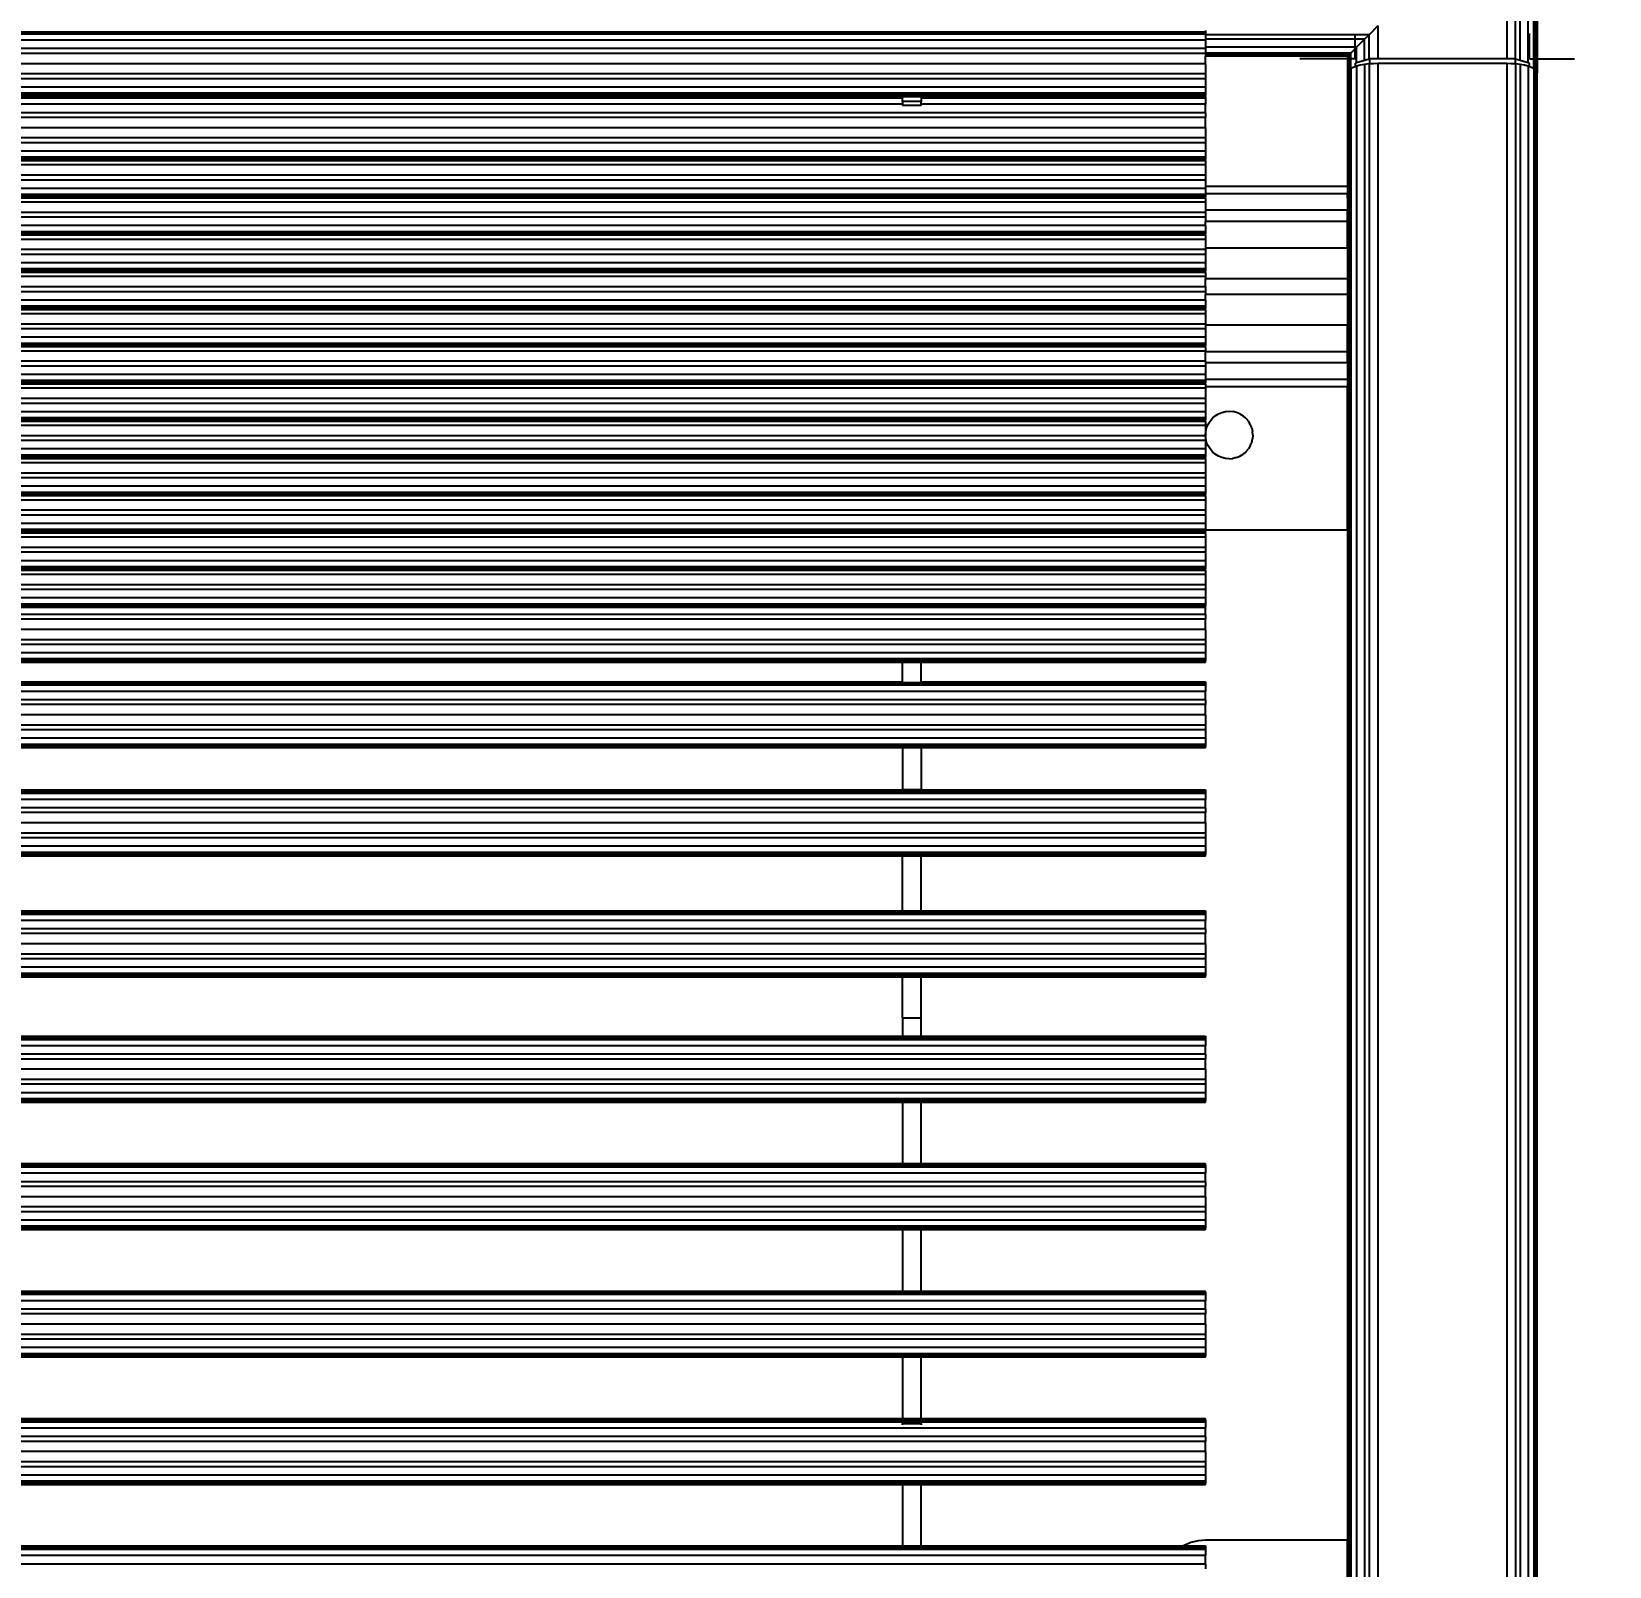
# Model space of a CAD drawing. Header units: millimetres. Extents: x 3440 to 9380, y -3644 to 556.
# Drawn here: x 5550.8 to 5886.7, y -1554.9 to -1228 of the extents above; entities that cross this region are included whole.
import ezdxf

# ---------------------------------------------------------------- set-up
doc = ezdxf.new("R2010")
doc.units = ezdxf.units.MM
doc.header["$PDSIZE"] = -1
doc.layers.add('WYMIAR', color=96, linetype='Continuous')
doc.dimstyles.new('1-1', dxfattribs={"dimtxt": 30, "dimasz": 25, "dimexe": 6.25, "dimexo": 30, "dimgap": 20.625, "dimtad": 1, "dimdec": 1, "dimtxsty": 'Standard', "dimcen": 0, "dimclrd": 2, "dimclre": 2, "dimclrt": 2, "dimadec": 0, "dimazin": 0, "dimtfac": 1, "dimtdec": 1, "dimtmove": 0, "dimatfit": 3, "dimfxl": 1, "dimarcsym": 0})

# ---------------------------------------------------------------- blocks, each defined once
blk = doc.blocks.new('*D10')
at = {"layer": 'Defpoints', "color": 0}
for p in [(5785.78, -1170.67), (6227.64, -1170.67), (5785.78, -1876.32)]:
    blk.add_point(p, dxfattribs=at)
at = {"layer": 'WYMIAR', "color": 2, "lineweight": -2}
for p, q in [((5815.78, -1170.67), (6233.89, -1170.67)), ((6227.64, -1851.32), (6227.64, -1195.67)), ((5815.78, -1876.32), (6233.89, -1876.32))]:
    blk.add_line(p, q, dxfattribs=at)
at = {"layer": 'WYMIAR', "color": 2}
for points in [[(6223.48, -1195.67), (6231.81, -1195.67), (6227.64, -1170.67)], [(6223.48, -1851.32), (6231.81, -1851.32), (6227.64, -1876.32)]]:
    blk.add_solid(points, dxfattribs=at)
at = {"layer": 'WYMIAR', "color": 2, "insert": (6192.02, -1523.49), "char_height": 30, "attachment_point": 5, "rotation": 90}
blk.add_mtext('705', dxfattribs=at)

msp = doc.modelspace()

# ---------------------------------------------------------------- linework, layer by layer
for p, q in [((5869.44, -1234.63), (5869.44, -1194.78)), ((5870.67, -1235.91), (5870.67, -1193.55)), ((5871.05, -1236.2), (5871.05, -1193.18)), ((5871.34, -1192.89), (5871.34, -1236.77)), ((5864.88, -1199.35), (5864.88, -1233.83)), ((5866.78, -1233.86), (5866.78, -1197.45)), ((5867.73, -1234.13), (5867.73, -1196.5)), ((5736.19, -1228.12), (5216.79, -1228.12)), ((5736.19, -1228.55), (5216.79, -1228.55)), ((5736.19, -1228.55), (5736.19, -1228.12)), ((5740.22, -1228.12), (5736.19, -1228.12)), ((5740.22, -1228.55), (5736.19, -1228.55)), ((5740.22, -1228.12), (5740.22, -1228.55)), ((5800.74, -1228.12), (5740.22, -1228.12)), ((5800.74, -1228.55), (5740.22, -1228.55)), ((5800.74, -1227.78), (5800.74, -1228.12)), ((5800.74, -1228.12), (5800.74, -1228.55)), ((5800.74, -1228.55), (5800.74, -1228.68)), ((5835.55, -1228.68), (5800.74, -1228.68)), ((5800.74, -1228.68), (5800.74, -1229.63)), ((5834.6, -1229.63), (5800.74, -1229.63)), ((5800.74, -1229.63), (5800.74, -1229.85)), ((5832.61, -1233.83), (5832.61, -1228.77)), ((5834.6, -1229.63), (5832.88, -1231.34)), ((5834.6, -1229.63), (5835.55, -1228.68)), ((5834.6, -1234.13), (5834.6, -1229.63)), ((5837.45, -1226.78), (5835.55, -1228.68)), ((5835.55, -1233.86), (5835.55, -1228.68)), ((5837.45, -1226.78), (5837.45, -1233.83)), ((5869.72, -1233.83), (5869.72, -1228.42)), ((5800.74, -1229.85), (4106.38, -1229.85)), ((5800.74, -1231.63), (4106.38, -1231.63)), ((5800.74, -1232.66), (4106.38, -1232.66)), ((5800.74, -1229.85), (5800.74, -1231.34)), ((5832.88, -1231.34), (5800.74, -1231.34)), ((5800.74, -1231.34), (5800.74, -1231.63)), ((5800.74, -1231.63), (5800.74, -1232.57)), ((5831.66, -1232.57), (5800.74, -1232.57)), ((5800.74, -1232.57), (5800.74, -1232.66)), ((5800.74, -1232.66), (5800.74, -1232.95)), ((5831.28, -1232.95), (5800.74, -1232.95)), ((5800.74, -1232.95), (5800.74, -1233.23)), ((5831.28, -1232.95), (5830.99, -1233.23)), ((5831.28, -1232.95), (5831.66, -1232.57)), ((5831.28, -1236.2), (5831.28, -1232.95)), ((5832.88, -1231.34), (5831.66, -1232.57)), ((5831.66, -1235.91), (5831.66, -1232.57)), ((5832.88, -1234.63), (5832.88, -1231.34)), ((5800.74, -1234.84), (4106.38, -1234.84)), ((5830.99, -1233.23), (5800.74, -1233.23)), ((5800.74, -1234.84), (5800.74, -1233.23)), ((5800.74, -1234.84), (5800.74, -1237.02)), ((5832.61, -1233.83), (5820.85, -1233.83)), ((5830.99, -1233.23), (5830.99, -1236.77)), ((5831.28, -1236.2), (5831.06, -1236.49)), ((5831.66, -1235.91), (5831.28, -1236.2)), ((5831.28, -1236.2), (5831.28, -1263.99)), ((5832.19, -1235.63), (5831.66, -1235.91)), ((5831.66, -1235.91), (5831.66, -1686.87)), ((5832.61, -1235.49), (5832.19, -1235.63)), ((5832.88, -1234.63), (5832.61, -1234.71)), ((5832.61, -1234.71), (5832.61, -1235.49)), ((5832.88, -1235.39), (5832.61, -1235.49)), ((5834.6, -1234.13), (5832.88, -1234.63)), ((5833.7, -1235.18), (5832.88, -1235.39)), ((5832.88, -1235.39), (5832.88, -1688.59)), ((5834.6, -1235.02), (5833.7, -1235.18)), ((5835.55, -1233.86), (5834.6, -1234.13)), ((5835.55, -1234.9), (5834.6, -1235.02)), ((5834.6, -1235.02), (5834.6, -1689.82)), ((5835.63, -1233.83), (5835.55, -1233.86)), ((5835.55, -1234.9), (5835.55, -1690.19)), ((5835.63, -1234.9), (5835.55, -1234.9)), ((5835.63, -1233.83), (5835.63, -1234.9)), ((5837.45, -1233.83), (5835.63, -1233.83)), ((5836.51, -1234.84), (5835.63, -1234.9)), ((5837.45, -1234.81), (5836.51, -1234.84)), ((5864.88, -1233.83), (5837.45, -1233.83)), ((5864.88, -1234.81), (5837.45, -1234.81)), ((5837.45, -1234.81), (5837.45, -1690.48)), ((5866.7, -1233.83), (5864.88, -1233.83)), ((5865.82, -1234.84), (5864.88, -1234.81)), ((5864.88, -1234.81), (5864.88, -1690.48)), ((5866.7, -1234.9), (5865.82, -1234.84)), ((5866.7, -1233.83), (5866.7, -1234.9)), ((5866.78, -1233.86), (5866.7, -1233.83)), ((5866.78, -1234.9), (5866.7, -1234.9)), ((5867.73, -1234.13), (5866.78, -1233.86)), ((5867.73, -1235.02), (5866.78, -1234.9)), ((5866.78, -1234.9), (5866.78, -1690.19)), ((5869.44, -1234.63), (5867.73, -1234.13)), ((5868.63, -1235.18), (5867.73, -1235.02)), ((5867.73, -1235.02), (5867.73, -1689.82)), ((5869.44, -1235.39), (5868.63, -1235.18)), ((5869.72, -1234.71), (5869.44, -1234.63)), ((5869.44, -1235.39), (5869.44, -1688.59)), ((5869.72, -1235.49), (5869.44, -1235.39)), ((5869.72, -1233.83), (5879.31, -1233.83)), ((5869.72, -1235.49), (5869.72, -1234.71)), ((5870.13, -1235.63), (5869.72, -1235.49)), ((5870.67, -1235.91), (5870.13, -1235.63)), ((5871.05, -1236.2), (5870.67, -1235.91)), ((5870.67, -1235.91), (5870.67, -1686.87)), ((5871.27, -1236.49), (5871.05, -1236.2)), ((5871.05, -1236.2), (5871.05, -1685.92)), ((5800.74, -1237.02), (4106.38, -1237.02)), ((5800.74, -1238.04), (4106.38, -1238.04)), ((5800.74, -1237.02), (5800.74, -1238.04)), ((5800.74, -1238.04), (5800.74, -1239.83)), ((5831.06, -1236.49), (5830.99, -1236.77)), ((5830.99, -1236.77), (5830.99, -1261.02)), ((5871.34, -1236.77), (5871.27, -1236.49)), ((5871.34, -1684.02), (5871.34, -1236.77)), ((5800.74, -1239.83), (4106.38, -1239.83)), ((5800.74, -1241.13), (4106.38, -1241.13)), ((5800.74, -1241.55), (4106.38, -1241.55)), ((5736.19, -1241.9), (5216.79, -1241.9)), ((5736.19, -1242.18), (5216.79, -1242.18)), ((5740.22, -1241.9), (5736.19, -1241.9)), ((5736.19, -1241.9), (5736.19, -1242.18)), ((5736.19, -1242.89), (5736.19, -1242.18)), ((5740.22, -1242.89), (5736.19, -1242.89)), ((5736.19, -1242.89), (5736.19, -1243.48)), ((5800.74, -1241.9), (5740.22, -1241.9)), ((5740.22, -1241.9), (5740.22, -1242.18)), ((5800.74, -1242.18), (5740.22, -1242.18)), ((5740.22, -1242.18), (5740.22, -1242.89)), ((5740.22, -1243.48), (5740.22, -1242.89)), ((5800.74, -1239.83), (5800.74, -1241.13)), ((5800.74, -1241.13), (5800.74, -1241.55)), ((5800.74, -1241.9), (5800.74, -1241.55)), ((5800.74, -1241.9), (5800.74, -1242.18)), ((5800.74, -1242.18), (5800.74, -1243.48)), ((5800.74, -1245.27), (4106.38, -1245.27)), ((5800.74, -1246.29), (4106.38, -1246.29)), ((5736.19, -1243.48), (5216.79, -1243.48)), ((5736.19, -1243.48), (5736.19, -1243.73)), ((5740.22, -1243.73), (5736.19, -1243.73)), ((5800.74, -1243.48), (5740.22, -1243.48)), ((5740.22, -1243.73), (5740.22, -1243.48)), ((5800.74, -1245.27), (5800.74, -1243.48)), ((5800.74, -1245.27), (5800.74, -1246.29)), ((5800.74, -1248.47), (5800.74, -1246.29)), ((5800.74, -1248.47), (4106.38, -1248.47)), ((5800.74, -1248.47), (5800.74, -1250.66)), ((5800.74, -1250.66), (4106.38, -1250.66)), ((5800.74, -1251.68), (4106.38, -1251.68)), ((5800.74, -1250.66), (5800.74, -1251.68)), ((5800.74, -1251.68), (5800.74, -1253.47)), ((5800.74, -1253.47), (4106.38, -1253.47)), ((5800.74, -1254.76), (4106.38, -1254.76)), ((5800.74, -1255.19), (4106.38, -1255.19)), ((5800.74, -1255.53), (4106.38, -1255.53)), ((5800.74, -1256.4), (4106.38, -1256.4)), ((5800.74, -1253.47), (5800.74, -1254.76)), ((5800.74, -1254.76), (5800.74, -1255.19)), ((5800.74, -1255.53), (5800.74, -1255.19)), ((5800.74, -1255.53), (5800.74, -1256.4)), ((5800.74, -1256.4), (5800.74, -1258.58)), ((5800.74, -1258.58), (4106.38, -1258.58)), ((5800.74, -1259.61), (4106.38, -1259.61)), ((5800.74, -1258.58), (5800.74, -1259.61)), ((5800.74, -1259.61), (5800.74, -1261.02)), ((5800.74, -1261.39), (4106.38, -1261.39)), ((5800.74, -1262.69), (4106.38, -1262.69)), ((5800.74, -1263.12), (4106.38, -1263.12)), ((5830.99, -1261.02), (5800.74, -1261.02)), ((5800.74, -1261.02), (5800.74, -1261.39)), ((5800.74, -1261.39), (5800.74, -1262.57)), ((5830.99, -1262.57), (5800.74, -1262.57)), ((5800.74, -1262.57), (5800.74, -1262.69)), ((5800.74, -1262.69), (5800.74, -1263.12)), ((5800.74, -1263.46), (5800.74, -1263.12)), ((5830.99, -1261.02), (5830.99, -1262.57)), ((5830.99, -1263.42), (5830.99, -1262.57)), ((5800.74, -1263.46), (4106.38, -1263.46)), ((5800.74, -1264.33), (4106.38, -1264.33)), ((5800.74, -1266.51), (4106.38, -1266.51)), ((5800.74, -1263.46), (5800.74, -1264.33)), ((5800.74, -1264.33), (5800.74, -1266.06)), ((5830.99, -1266.06), (5800.74, -1266.06)), ((5800.74, -1266.06), (5800.74, -1266.51)), ((5800.74, -1266.51), (5800.74, -1267.54)), ((5830.99, -1263.42), (5831.06, -1263.7)), ((5830.99, -1263.42), (5830.99, -1266.06)), ((5830.99, -1268.42), (5830.99, -1266.06)), ((5831.06, -1263.7), (5831.28, -1263.99)), ((5831.28, -1263.99), (5831.28, -1594.18)), ((5800.74, -1267.54), (4106.38, -1267.54)), ((5800.74, -1269.32), (4106.38, -1269.32)), ((5800.74, -1267.54), (5800.74, -1268.42)), ((5830.99, -1268.42), (5800.74, -1268.42)), ((5800.74, -1269.32), (5800.74, -1268.42)), ((5800.74, -1269.32), (5800.74, -1270.62)), ((5830.99, -1274.12), (5830.99, -1268.42)), ((5800.74, -1270.62), (4106.38, -1270.62)), ((5800.74, -1271.04), (4106.38, -1271.04)), ((5800.74, -1271.39), (4106.38, -1271.39)), ((5800.74, -1272.26), (4106.38, -1272.26)), ((5800.74, -1270.62), (5800.74, -1271.04)), ((5800.74, -1271.39), (5800.74, -1271.04)), ((5800.74, -1271.39), (5800.74, -1272.26)), ((5800.74, -1272.26), (5800.74, -1274.12)), ((5800.74, -1274.44), (4106.38, -1274.44)), ((5800.74, -1275.46), (4106.38, -1275.46)), ((5830.99, -1274.12), (5800.74, -1274.12)), ((5800.74, -1274.12), (5800.74, -1274.44)), ((5800.74, -1274.44), (5800.74, -1275.46)), ((5800.74, -1275.46), (5800.74, -1277.25)), ((5830.99, -1274.12), (5830.99, -1280.62)), ((5800.74, -1277.25), (4106.38, -1277.25)), ((5800.74, -1278.55), (4106.38, -1278.55)), ((5800.74, -1278.97), (4106.38, -1278.97)), ((5800.74, -1279.32), (4106.38, -1279.32)), ((5800.74, -1277.25), (5800.74, -1278.55)), ((5800.74, -1278.55), (5800.74, -1278.97)), ((5800.74, -1279.32), (5800.74, -1278.97)), ((5800.74, -1279.32), (5800.74, -1280.19)), ((5800.74, -1280.19), (4106.38, -1280.19)), ((5800.74, -1282.37), (4106.38, -1282.37)), ((5800.74, -1283.39), (4106.38, -1283.39)), ((5800.74, -1280.19), (5800.74, -1280.62)), ((5830.99, -1280.62), (5800.74, -1280.62)), ((5800.74, -1282.37), (5800.74, -1280.62)), ((5800.74, -1282.37), (5800.74, -1283.39)), ((5800.74, -1283.39), (5800.74, -1283.98)), ((5830.99, -1280.62), (5830.99, -1283.98)), ((5800.74, -1285.18), (4106.38, -1285.18)), ((5800.74, -1286.48), (4106.38, -1286.48)), ((5830.99, -1283.98), (5800.74, -1283.98)), ((5800.74, -1285.18), (5800.74, -1283.98)), ((5800.74, -1285.18), (5800.74, -1286.48)), ((5800.74, -1286.48), (5800.74, -1286.9)), ((5830.99, -1283.98), (5830.99, -1290.49)), ((5800.74, -1286.9), (4106.38, -1286.9)), ((5800.74, -1287.25), (4106.38, -1287.25)), ((5800.74, -1288.11), (4106.38, -1288.11)), ((5800.74, -1287.25), (5800.74, -1286.9)), ((5800.74, -1287.25), (5800.74, -1288.11)), ((5800.74, -1288.11), (5800.74, -1290.3)), ((5800.74, -1290.3), (4106.38, -1290.3)), ((5800.74, -1291.32), (4106.38, -1291.32)), ((5800.74, -1293.11), (4106.38, -1293.11)), ((5800.74, -1290.3), (5800.74, -1290.49)), ((5830.99, -1290.49), (5800.74, -1290.49)), ((5800.74, -1290.49), (5800.74, -1291.32)), ((5800.74, -1291.32), (5800.74, -1293.11)), ((5800.74, -1293.11), (5800.74, -1294.41)), ((5830.99, -1296.2), (5830.99, -1290.49)), ((5800.74, -1294.41), (4106.38, -1294.41)), ((5800.74, -1294.83), (4106.38, -1294.83)), ((5800.74, -1295.17), (4106.38, -1295.17)), ((5800.74, -1296.04), (4106.38, -1296.04)), ((5800.74, -1294.41), (5800.74, -1294.83)), ((5800.74, -1295.17), (5800.74, -1294.83)), ((5800.74, -1295.17), (5800.74, -1296.04)), ((5800.74, -1296.04), (5800.74, -1296.2)), ((5830.99, -1296.2), (5800.74, -1296.2)), ((5800.74, -1298.22), (5800.74, -1296.2)), ((5830.99, -1298.57), (5830.99, -1296.2)), ((5800.74, -1298.22), (4106.38, -1298.22)), ((5800.74, -1299.25), (4106.38, -1299.25)), ((5800.74, -1298.22), (5800.74, -1298.57)), ((5830.99, -1298.57), (5800.74, -1298.57)), ((5800.74, -1298.57), (5800.74, -1299.25)), ((5800.74, -1299.25), (5800.74, -1301.03)), ((5830.99, -1298.57), (5830.99, -1302.08)), ((5800.74, -1301.03), (4106.38, -1301.03)), ((5800.74, -1302.33), (4106.38, -1302.33)), ((5800.74, -1302.76), (4106.38, -1302.76)), ((5800.74, -1303.1), (4106.38, -1303.1)), ((5800.74, -1301.03), (5800.74, -1302.08)), ((5830.99, -1302.08), (5800.74, -1302.08)), ((5800.74, -1302.08), (5800.74, -1302.33)), ((5800.74, -1302.33), (5800.74, -1302.76)), ((5800.74, -1303.1), (5800.74, -1302.76)), ((5800.74, -1303.1), (5800.74, -1303.66)), ((5830.99, -1302.08), (5830.99, -1303.66)), ((5800.74, -1303.97), (4106.38, -1303.97)), ((5800.74, -1306.15), (4106.38, -1306.15)), ((5830.99, -1303.66), (5800.74, -1303.66)), ((5800.74, -1303.66), (5800.74, -1303.97)), ((5800.74, -1303.97), (5800.74, -1306.15)), ((5800.74, -1306.15), (5800.74, -1307.18)), ((5830.99, -1334.09), (5830.99, -1303.66)), ((5800.74, -1307.18), (4106.38, -1307.18)), ((5800.74, -1308.96), (4106.38, -1308.96)), ((5800.74, -1310.26), (4106.38, -1310.26)), ((5800.74, -1307.18), (5800.74, -1308.96)), ((5800.74, -1308.96), (5800.74, -1310.26)), ((5800.74, -1310.26), (5800.74, -1310.69)), ((5801.7, -1310.95), (5802.21, -1310.35)), ((5802.21, -1310.35), (5802.82, -1309.84)), ((5802.82, -1309.84), (5803.49, -1309.42)), ((5803.49, -1309.42), (5804.22, -1309.12)), ((5804.22, -1309.12), (5804.99, -1308.94)), ((5804.99, -1308.94), (5805.78, -1308.87)), ((5805.78, -1308.87), (5806.57, -1308.94)), ((5807.34, -1309.12), (5806.57, -1308.94)), ((5808.07, -1309.42), (5807.34, -1309.12)), ((5808.07, -1309.42), (5808.74, -1309.84)), ((5809.35, -1310.35), (5808.74, -1309.84)), ((5809.35, -1310.35), (5809.86, -1310.95)), ((5800.74, -1310.69), (4106.38, -1310.69)), ((5800.74, -1311.03), (5254.77, -1311.03)), ((5800.74, -1311.9), (5254.77, -1311.9)), ((5800.74, -1311.03), (5800.74, -1310.69)), ((5800.74, -1311.03), (5800.74, -1311.9)), ((5800.74, -1311.9), (5800.74, -1313.92)), ((5800.74, -1313.92), (5800.8, -1313.13)), ((5800.8, -1313.13), (5800.98, -1312.36)), ((5800.98, -1312.36), (5801.29, -1311.63)), ((5801.29, -1311.63), (5801.7, -1310.95)), ((5810.27, -1311.63), (5809.86, -1310.95)), ((5810.58, -1312.36), (5810.27, -1311.63)), ((5810.58, -1312.36), (5810.76, -1313.13)), ((5810.82, -1313.92), (5810.76, -1313.13)), ((5800.74, -1314.08), (5254.77, -1314.08)), ((5800.74, -1315.1), (5254.77, -1315.1)), ((5800.74, -1316.89), (5254.77, -1316.89)), ((5800.74, -1313.92), (5800.74, -1314.08)), ((5800.74, -1314.08), (5800.74, -1315.1)), ((5800.8, -1314.71), (5800.74, -1314.08)), ((5800.74, -1315.1), (5800.74, -1316.89)), ((5800.74, -1316.89), (5800.74, -1318.19)), ((5800.98, -1315.48), (5800.8, -1314.71)), ((5801.29, -1316.21), (5800.98, -1315.48)), ((5801.7, -1316.88), (5801.29, -1316.21)), ((5802.21, -1317.48), (5801.7, -1316.88)), ((5809.35, -1317.48), (5809.86, -1316.88)), ((5810.27, -1316.21), (5809.86, -1316.88)), ((5810.27, -1316.21), (5810.58, -1315.48)), ((5810.58, -1315.48), (5810.76, -1314.71)), ((5810.82, -1313.92), (5810.76, -1314.71)), ((5800.74, -1318.19), (5254.77, -1318.19)), ((5800.74, -1318.61), (5254.77, -1318.61)), ((5800.74, -1318.96), (5254.77, -1318.96)), ((5800.74, -1319.83), (5254.77, -1319.83)), ((5800.74, -1318.19), (5800.74, -1318.61)), ((5800.74, -1318.96), (5800.74, -1318.61)), ((5800.74, -1318.96), (5800.74, -1319.83)), ((5800.74, -1319.83), (5800.74, -1322.01)), ((5802.82, -1318), (5802.21, -1317.48)), ((5803.49, -1318.41), (5802.82, -1318)), ((5804.22, -1318.71), (5803.49, -1318.41)), ((5804.99, -1318.9), (5804.22, -1318.71)), ((5805.78, -1318.96), (5804.99, -1318.9)), ((5805.78, -1318.96), (5806.57, -1318.9)), ((5807.34, -1318.71), (5806.57, -1318.9)), ((5807.34, -1318.71), (5808.07, -1318.41)), ((5808.07, -1318.41), (5808.74, -1318)), ((5809.35, -1317.48), (5808.74, -1318)), ((5800.74, -1322.01), (5254.77, -1322.01)), ((5800.74, -1323.03), (5254.77, -1323.03)), ((5800.74, -1322.01), (5800.74, -1323.03)), ((5800.74, -1323.03), (5800.74, -1324.82)), ((5800.74, -1324.82), (5254.77, -1324.82)), ((5800.74, -1326.12), (5254.77, -1326.12)), ((5800.74, -1326.54), (5254.77, -1326.54)), ((5800.74, -1326.89), (5254.77, -1326.89)), ((5800.74, -1324.82), (5800.74, -1326.12)), ((5800.74, -1326.12), (5800.74, -1326.54)), ((5800.74, -1326.89), (5800.74, -1326.54)), ((5800.74, -1326.89), (5800.74, -1327.76)), ((5800.74, -1327.76), (5254.77, -1327.76)), ((5800.74, -1329.94), (5254.77, -1329.94)), ((5800.74, -1327.76), (5800.74, -1329.94)), ((5800.74, -1329.94), (5800.74, -1330.96)), ((5800.74, -1330.96), (5254.77, -1330.96)), ((5800.74, -1332.75), (5254.77, -1332.75)), ((5800.74, -1330.96), (5800.74, -1332.75)), ((5800.74, -1332.75), (5800.74, -1334.05)), ((5800.74, -1334.05), (5254.77, -1334.05)), ((5800.74, -1334.47), (5254.77, -1334.47)), ((5800.74, -1334.81), (5254.77, -1334.81)), ((5800.74, -1335.68), (5254.77, -1335.68)), ((5800.74, -1334.05), (5800.74, -1334.09)), ((5800.74, -1334.09), (5830.99, -1334.09)), ((5800.74, -1334.09), (5800.74, -1334.47)), ((5800.74, -1334.81), (5800.74, -1334.47)), ((5800.74, -1334.81), (5800.74, -1335.68)), ((5800.74, -1335.68), (5800.74, -1337.86)), ((5830.99, -1334.09), (5830.99, -1549.28)), ((5800.74, -1337.86), (5254.77, -1337.86)), ((5800.74, -1338.89), (5254.77, -1338.89)), ((5800.74, -1337.86), (5800.74, -1338.89)), ((5800.74, -1338.89), (5800.74, -1340.68)), ((5800.74, -1340.68), (5254.77, -1340.68)), ((5800.74, -1341.97), (5254.77, -1341.97)), ((5800.74, -1342.4), (5254.77, -1342.4)), ((5800.74, -1342.74), (5254.77, -1342.74)), ((5800.74, -1343.61), (5254.77, -1343.61)), ((5800.74, -1340.68), (5800.74, -1341.97)), ((5800.74, -1341.97), (5800.74, -1342.4)), ((5800.74, -1342.74), (5800.74, -1342.4)), ((5800.74, -1342.74), (5800.74, -1343.61)), ((5800.74, -1343.61), (5800.74, -1345.79)), ((5800.74, -1345.79), (5254.77, -1345.79)), ((5800.74, -1346.81), (5254.77, -1346.81)), ((5800.74, -1345.79), (5800.74, -1346.81)), ((5800.74, -1346.81), (5800.74, -1348.6)), ((5800.74, -1348.6), (5254.77, -1348.6)), ((5800.74, -1349.9), (5254.77, -1349.9)), ((5800.74, -1350.32), (5254.77, -1350.32)), ((5800.74, -1350.67), (5254.77, -1350.67)), ((5800.74, -1348.6), (5800.74, -1349.9)), ((5800.74, -1349.9), (5800.74, -1350.32)), ((5800.74, -1350.67), (5800.74, -1350.32)), ((5800.74, -1352.12), (5800.74, -1350.67)), ((5800.74, -1352.12), (5254.77, -1352.12)), ((5800.74, -1353.14), (5254.77, -1353.14)), ((5800.74, -1352.12), (5800.74, -1353.14)), ((5800.74, -1355.32), (5800.74, -1353.14)), ((5800.74, -1355.32), (5254.77, -1355.32)), ((5800.74, -1355.32), (5800.74, -1357.5)), ((5800.74, -1357.5), (5254.77, -1357.5)), ((5800.74, -1358.53), (5254.77, -1358.53)), ((5800.74, -1360.31), (5254.77, -1360.31)), ((5800.74, -1357.5), (5800.74, -1358.53)), ((5800.74, -1358.53), (5800.74, -1360.31)), ((5800.74, -1360.31), (5800.74, -1361.61)), ((5800.74, -1361.61), (5254.77, -1361.61)), ((5800.74, -1362.03), (5254.77, -1362.03)), ((5736.19, -1362.38), (5254.77, -1362.38)), ((5740.22, -1362.38), (5736.19, -1362.38)), ((5736.19, -1366.45), (5736.19, -1362.38)), ((5800.74, -1362.38), (5740.22, -1362.38)), ((5740.22, -1366.45), (5740.22, -1362.38)), ((5800.74, -1361.61), (5800.74, -1362.03)), ((5800.74, -1362.38), (5800.74, -1362.03)), ((5254.77, -1366.44), (5736.19, -1366.45)), ((5736.19, -1366.79), (5254.77, -1366.79)), ((5736.19, -1367.21), (5254.77, -1367.21)), ((5736.19, -1366.66), (5736.19, -1366.45)), ((5740.22, -1366.66), (5736.19, -1366.66)), ((5736.19, -1366.79), (5736.19, -1367.21)), ((5736.19, -1366.79), (5740.22, -1366.79)), ((5740.22, -1367.21), (5736.19, -1367.21)), ((5740.22, -1366.45), (5800.74, -1366.44)), ((5740.22, -1366.66), (5740.22, -1366.45)), ((5740.22, -1367.21), (5740.22, -1366.79)), ((5800.74, -1366.79), (5740.22, -1366.79)), ((5800.74, -1367.21), (5740.22, -1367.21)), ((5800.74, -1366.44), (5800.74, -1366.79)), ((5800.74, -1366.79), (5800.74, -1367.21)), ((5800.74, -1367.21), (5800.74, -1368.51)), ((5800.74, -1368.51), (5254.77, -1368.51)), ((5800.74, -1370.29), (5254.77, -1370.29)), ((5800.74, -1370.29), (5800.74, -1368.51)), ((5800.74, -1370.29), (5800.74, -1371.32)), ((5800.74, -1371.32), (5254.77, -1371.32)), ((5800.74, -1373.5), (5254.77, -1373.5)), ((5800.74, -1373.5), (5800.74, -1371.32)), ((5800.74, -1373.5), (5800.74, -1375.68)), ((5800.74, -1375.68), (5254.77, -1375.68)), ((5800.74, -1376.7), (5254.77, -1376.7)), ((5800.74, -1375.68), (5800.74, -1376.7)), ((5800.74, -1376.7), (5800.74, -1378.49)), ((5800.74, -1378.49), (5254.77, -1378.49)), ((5800.74, -1379.79), (5254.77, -1379.79)), ((5800.74, -1380.21), (5254.77, -1380.21)), ((5736.19, -1380.56), (5254.77, -1380.56)), ((5740.22, -1380.56), (5736.19, -1380.56)), ((5736.19, -1380.56), (5736.19, -1389.46)), ((5800.74, -1380.56), (5740.22, -1380.56)), ((5740.22, -1380.56), (5740.22, -1389.46)), ((5800.74, -1378.49), (5800.74, -1379.79)), ((5800.74, -1379.79), (5800.74, -1380.21)), ((5800.74, -1380.56), (5800.74, -1380.21)), ((5254.77, -1389.45), (5736.19, -1389.46)), ((5736.19, -1389.8), (5254.77, -1389.8)), ((5736.19, -1390.22), (5254.77, -1390.22)), ((5740.22, -1389.46), (5736.19, -1389.46)), ((5736.19, -1389.46), (5736.19, -1389.5)), ((5736.19, -1389.5), (5740.22, -1389.5)), ((5736.19, -1389.54), (5736.19, -1389.5)), ((5736.19, -1389.87), (5736.19, -1389.8)), ((5740.22, -1389.8), (5736.19, -1389.8)), ((5736.19, -1390.22), (5736.19, -1389.87)), ((5736.19, -1389.87), (5740.22, -1389.87)), ((5740.22, -1390.22), (5736.19, -1390.22)), ((5740.22, -1389.46), (5800.74, -1389.45)), ((5740.22, -1389.5), (5740.22, -1389.46)), ((5740.22, -1389.5), (5740.22, -1389.54)), ((5740.22, -1389.8), (5740.22, -1389.87)), ((5800.74, -1389.8), (5740.22, -1389.8)), ((5740.22, -1389.87), (5740.22, -1390.22)), ((5800.74, -1390.22), (5740.22, -1390.22)), ((5800.74, -1389.45), (5800.74, -1389.8)), ((5800.74, -1389.8), (5800.74, -1390.22)), ((5800.74, -1390.22), (5800.74, -1391.52)), ((5800.74, -1391.52), (5254.77, -1391.52)), ((5800.74, -1393.3), (5254.77, -1393.3)), ((5800.74, -1394.33), (5254.77, -1394.33)), ((5800.74, -1393.3), (5800.74, -1391.52)), ((5800.74, -1393.3), (5800.74, -1394.33)), ((5800.74, -1396.51), (5800.74, -1394.33)), ((5800.74, -1396.51), (5254.77, -1396.51)), ((5800.74, -1396.51), (5800.74, -1398.69)), ((5800.74, -1398.69), (5254.77, -1398.69)), ((5800.74, -1399.72), (5254.77, -1399.72)), ((5800.74, -1398.69), (5800.74, -1399.72)), ((5800.74, -1399.72), (5800.74, -1401.5)), ((5800.74, -1401.5), (5254.77, -1401.5)), ((5800.74, -1402.8), (5254.77, -1402.8)), ((5800.74, -1403.22), (5254.77, -1403.22)), ((5736.19, -1403.57), (5254.77, -1403.57)), ((5740.22, -1403.57), (5736.19, -1403.57)), ((5736.19, -1415.22), (5736.19, -1403.57)), ((5800.74, -1403.57), (5740.22, -1403.57)), ((5740.22, -1415.22), (5740.22, -1403.57)), ((5800.74, -1401.5), (5800.74, -1402.8)), ((5800.74, -1402.8), (5800.74, -1403.22)), ((5800.74, -1403.57), (5800.74, -1403.22)), ((5254.77, -1415.22), (5736.19, -1415.22)), ((5736.19, -1415.57), (5254.77, -1415.57)), ((5736.19, -1415.99), (5254.77, -1415.99)), ((5800.74, -1417.29), (5254.77, -1417.29)), ((5736.19, -1415.22), (5736.19, -1415.31)), ((5736.19, -1415.22), (5740.22, -1415.22)), ((5736.19, -1415.57), (5736.19, -1415.65)), ((5740.22, -1415.57), (5736.19, -1415.57)), ((5736.19, -1415.65), (5740.22, -1415.65)), ((5736.19, -1415.99), (5736.19, -1415.65)), ((5740.22, -1415.99), (5736.19, -1415.99)), ((5740.22, -1415.31), (5740.22, -1415.22)), ((5740.22, -1415.22), (5800.74, -1415.22)), ((5740.22, -1415.65), (5740.22, -1415.57)), ((5800.74, -1415.57), (5740.22, -1415.57)), ((5740.22, -1415.65), (5740.22, -1415.99)), ((5800.74, -1415.99), (5740.22, -1415.99)), ((5800.74, -1415.22), (5800.74, -1415.57)), ((5800.74, -1415.57), (5800.74, -1415.99)), ((5800.74, -1415.99), (5800.74, -1417.29)), ((5800.74, -1419.07), (5800.74, -1417.29)), ((5800.74, -1419.07), (5254.77, -1419.07)), ((5800.74, -1420.1), (5254.77, -1420.1)), ((5800.74, -1419.07), (5800.74, -1420.1)), ((5800.74, -1422.28), (5800.74, -1420.1)), ((5800.74, -1422.28), (5254.77, -1422.28)), ((5800.74, -1424.46), (5254.77, -1424.46)), ((5800.74, -1422.28), (5800.74, -1424.46)), ((5800.74, -1424.46), (5800.74, -1425.48)), ((5800.74, -1425.48), (5254.77, -1425.48)), ((5800.74, -1427.27), (5254.77, -1427.27)), ((5800.74, -1425.48), (5800.74, -1427.27)), ((5800.74, -1427.27), (5800.74, -1428.57)), ((5800.74, -1428.57), (5254.77, -1428.57)), ((5800.74, -1428.99), (5254.77, -1428.99)), ((5736.19, -1429.34), (5254.77, -1429.34)), ((5740.22, -1429.34), (5736.19, -1429.34)), ((5736.19, -1438), (5736.19, -1429.34)), ((5800.74, -1429.34), (5740.22, -1429.34)), ((5740.22, -1438), (5740.22, -1429.34)), ((5800.74, -1428.57), (5800.74, -1428.99)), ((5800.74, -1429.34), (5800.74, -1428.99)), ((5736.19, -1438), (5740.22, -1438)), ((5736.19, -1438), (5736.19, -1441.92)), ((5740.22, -1441.92), (5740.22, -1438)), ((5254.77, -1441.92), (5736.19, -1441.92)), ((5736.19, -1442.26), (5254.77, -1442.26)), ((5736.19, -1442.69), (5254.77, -1442.69)), ((5800.74, -1443.99), (5254.77, -1443.99)), ((5736.19, -1441.92), (5736.19, -1442.01)), ((5736.19, -1441.92), (5740.22, -1441.92)), ((5736.19, -1442.26), (5736.19, -1442.69)), ((5740.22, -1442.26), (5736.19, -1442.26)), ((5740.22, -1442.69), (5736.19, -1442.69)), ((5740.22, -1442.01), (5740.22, -1441.92)), ((5740.22, -1441.92), (5800.74, -1441.92)), ((5740.22, -1442.69), (5740.22, -1442.26)), ((5800.74, -1442.26), (5740.22, -1442.26)), ((5800.74, -1442.69), (5740.22, -1442.69)), ((5800.74, -1441.92), (5800.74, -1442.26)), ((5800.74, -1442.26), (5800.74, -1442.69)), ((5800.74, -1442.69), (5800.74, -1443.99)), ((5800.74, -1445.77), (5800.74, -1443.99)), ((5800.74, -1445.77), (5254.77, -1445.77)), ((5800.74, -1446.8), (5254.77, -1446.8)), ((5800.74, -1445.77), (5800.74, -1446.8)), ((5800.74, -1448.98), (5800.74, -1446.8)), ((5800.74, -1448.98), (5254.77, -1448.98)), ((5800.74, -1451.16), (5254.77, -1451.16)), ((5800.74, -1448.98), (5800.74, -1451.16)), ((5800.74, -1451.16), (5800.74, -1452.18)), ((5800.74, -1452.18), (5254.77, -1452.18)), ((5800.74, -1453.97), (5254.77, -1453.97)), ((5800.74, -1452.18), (5800.74, -1453.97)), ((5800.74, -1453.97), (5800.74, -1455.27)), ((5800.74, -1455.27), (5254.77, -1455.27)), ((5800.74, -1455.69), (5254.77, -1455.69)), ((5736.19, -1456.04), (5254.77, -1456.04)), ((5736.19, -1456.04), (5736.19, -1469.06)), ((5740.22, -1456.04), (5736.19, -1456.04)), ((5740.22, -1469.06), (5740.22, -1456.04)), ((5800.74, -1456.04), (5740.22, -1456.04)), ((5800.74, -1455.27), (5800.74, -1455.69)), ((5800.74, -1456.04), (5800.74, -1455.69)), ((5254.77, -1469.06), (5736.19, -1469.06)), ((5736.19, -1469.41), (5254.77, -1469.41)), ((5800.74, -1469.83), (5254.77, -1469.83)), ((5800.74, -1471.13), (5254.77, -1471.13)), ((5736.19, -1469.06), (5736.19, -1469.41)), ((5736.19, -1469.06), (5740.22, -1469.06)), ((5740.22, -1469.41), (5736.19, -1469.41)), ((5740.22, -1469.41), (5740.22, -1469.06)), ((5740.22, -1469.06), (5800.74, -1469.06)), ((5800.74, -1469.41), (5740.22, -1469.41)), ((5800.74, -1469.41), (5800.74, -1469.06)), ((5800.74, -1469.41), (5800.74, -1469.83)), ((5800.74, -1469.83), (5800.74, -1471.13)), ((5800.74, -1472.92), (5800.74, -1471.13)), ((5800.74, -1472.92), (5254.77, -1472.92)), ((5800.74, -1473.94), (5254.77, -1473.94)), ((5800.74, -1472.92), (5800.74, -1473.94)), ((5800.74, -1476.12), (5800.74, -1473.94)), ((5800.74, -1476.12), (5254.77, -1476.12)), ((5800.74, -1478.3), (5254.77, -1478.3)), ((5800.74, -1476.12), (5800.74, -1478.3)), ((5800.74, -1478.3), (5800.74, -1479.33)), ((5800.74, -1479.33), (5254.77, -1479.33)), ((5800.74, -1481.11), (5254.77, -1481.11)), ((5800.74, -1479.33), (5800.74, -1481.11)), ((5800.74, -1481.11), (5800.74, -1482.41)), ((5800.74, -1482.41), (5254.77, -1482.41)), ((5800.74, -1482.84), (5254.77, -1482.84)), ((5736.19, -1483.18), (5254.77, -1483.18)), ((5736.19, -1483.18), (5736.19, -1496.2)), ((5740.22, -1483.18), (5736.19, -1483.18)), ((5740.22, -1496.2), (5740.22, -1483.18)), ((5800.74, -1483.18), (5740.22, -1483.18)), ((5800.74, -1482.41), (5800.74, -1482.84)), ((5800.74, -1483.18), (5800.74, -1482.84)), ((5254.77, -1496.2), (5736.19, -1496.2)), ((5736.19, -1496.55), (5254.77, -1496.55)), ((5800.74, -1496.97), (5254.77, -1496.97)), ((5800.74, -1498.27), (5254.77, -1498.27)), ((5736.19, -1496.2), (5736.19, -1496.55)), ((5736.19, -1496.2), (5740.22, -1496.2)), ((5740.22, -1496.55), (5736.19, -1496.55)), ((5740.22, -1496.55), (5740.22, -1496.2)), ((5740.22, -1496.2), (5800.74, -1496.2)), ((5800.74, -1496.55), (5740.22, -1496.55)), ((5800.74, -1496.55), (5800.74, -1496.2)), ((5800.74, -1496.55), (5800.74, -1496.97)), ((5800.74, -1496.97), (5800.74, -1498.27)), ((5800.74, -1500.06), (5800.74, -1498.27)), ((5800.74, -1500.06), (5254.77, -1500.06)), ((5800.74, -1501.08), (5254.77, -1501.08)), ((5800.74, -1500.06), (5800.74, -1501.08)), ((5800.74, -1503.26), (5800.74, -1501.08)), ((5800.74, -1503.26), (5254.77, -1503.26)), ((5800.74, -1503.26), (5800.74, -1505.45)), ((5800.74, -1505.45), (5254.77, -1505.45)), ((5800.74, -1506.47), (5254.77, -1506.47)), ((5800.74, -1508.26), (5254.77, -1508.26)), ((5800.74, -1505.45), (5800.74, -1506.47)), ((5800.74, -1506.47), (5800.74, -1508.26)), ((5800.74, -1508.26), (5800.74, -1509.55)), ((5800.74, -1509.55), (5254.77, -1509.55)), ((5800.74, -1509.98), (5254.77, -1509.98)), ((5736.19, -1510.32), (5254.77, -1510.32)), ((5736.19, -1510.32), (5736.19, -1523.35)), ((5740.22, -1510.32), (5736.19, -1510.32)), ((5740.22, -1523.35), (5740.22, -1510.32)), ((5800.74, -1510.32), (5740.22, -1510.32)), ((5800.74, -1509.55), (5800.74, -1509.98)), ((5800.74, -1510.32), (5800.74, -1509.98)), ((5254.77, -1523.35), (5736.19, -1523.35)), ((5736.19, -1523.69), (5254.77, -1523.69)), ((5736.19, -1524.12), (5254.77, -1524.12)), ((5736.19, -1523.35), (5740.22, -1523.35)), ((5736.19, -1523.43), (5736.19, -1523.69)), ((5740.22, -1523.69), (5736.19, -1523.69)), ((5736.19, -1524.12), (5736.19, -1524.43)), ((5740.22, -1524.12), (5736.19, -1524.12)), ((5736.19, -1524.43), (5740.22, -1524.43)), ((5736.19, -1524.69), (5736.19, -1524.43)), ((5740.22, -1523.35), (5800.74, -1523.35)), ((5740.22, -1523.69), (5740.22, -1523.43)), ((5800.74, -1523.69), (5740.22, -1523.69)), ((5740.22, -1524.43), (5740.22, -1524.12)), ((5800.74, -1524.12), (5740.22, -1524.12)), ((5740.22, -1524.43), (5740.22, -1524.69)), ((5800.74, -1523.69), (5800.74, -1523.35)), ((5800.74, -1523.69), (5800.74, -1524.12)), ((5800.74, -1524.12), (5800.74, -1525.41)), ((5800.74, -1525.41), (5254.77, -1525.41)), ((5800.74, -1527.2), (5254.77, -1527.2)), ((5800.74, -1528.22), (5254.77, -1528.22)), ((5800.74, -1527.2), (5800.74, -1525.41)), ((5800.74, -1527.2), (5800.74, -1528.22)), ((5800.74, -1530.41), (5800.74, -1528.22)), ((5800.74, -1530.41), (5254.77, -1530.41)), ((5800.74, -1530.41), (5800.74, -1532.59)), ((5800.74, -1532.59), (5254.77, -1532.59)), ((5800.74, -1533.61), (5254.77, -1533.61)), ((5800.74, -1535.4), (5254.77, -1535.4)), ((5800.74, -1532.59), (5800.74, -1533.61)), ((5800.74, -1533.61), (5800.74, -1535.4)), ((5800.74, -1535.4), (5800.74, -1536.7)), ((5800.74, -1536.7), (5254.77, -1536.7)), ((5800.74, -1537.12), (5254.77, -1537.12)), ((5736.19, -1537.47), (5254.77, -1537.47)), ((5736.19, -1537.47), (5736.19, -1550.49)), ((5740.22, -1537.47), (5736.19, -1537.47)), ((5740.22, -1550.49), (5740.22, -1537.47)), ((5800.74, -1537.47), (5740.22, -1537.47)), ((5800.74, -1536.7), (5800.74, -1537.12)), ((5800.74, -1537.47), (5800.74, -1537.12)), ((5254.77, -1550.49), (5736.19, -1550.49)), ((5736.19, -1550.83), (5254.77, -1550.83)), ((5736.19, -1551.26), (5254.77, -1551.26)), ((5736.19, -1550.49), (5736.19, -1550.58)), ((5736.19, -1550.49), (5740.22, -1550.49)), ((5736.19, -1550.83), (5736.19, -1551.26)), ((5740.22, -1550.83), (5736.19, -1550.83)), ((5740.22, -1551.26), (5736.19, -1551.26)), ((5740.22, -1550.58), (5740.22, -1550.49)), ((5740.22, -1550.49), (5795.98, -1550.49)), ((5740.22, -1551.26), (5740.22, -1550.83)), ((5795.42, -1550.83), (5740.22, -1550.83)), ((5794.75, -1551.26), (5740.22, -1551.26)), ((5794.81, -1551.21), (5794.75, -1551.26)), ((5800.74, -1551.26), (5794.75, -1551.26)), ((5795.42, -1550.83), (5794.81, -1551.21)), ((5800.74, -1550.83), (5795.42, -1550.83)), ((5795.98, -1550.49), (5795.84, -1550.58)), ((5796.16, -1550.38), (5795.98, -1550.49)), ((5795.98, -1550.49), (5800.74, -1550.49)), ((5797.62, -1549.78), (5796.16, -1550.38)), ((5799.16, -1549.41), (5797.62, -1549.78)), ((5800.74, -1549.28), (5799.16, -1549.41)), ((5830.99, -1549.28), (5800.74, -1549.28)), ((5800.74, -1550.49), (5800.74, -1550.83)), ((5800.74, -1550.83), (5800.74, -1551.26)), ((5800.74, -1551.26), (5800.74, -1552.56)), ((5830.99, -1589.62), (5830.99, -1549.28)), ((5800.74, -1552.56), (5254.77, -1552.56)), ((5800.74, -1554.34), (5254.77, -1554.34)), ((5800.74, -1554.34), (5800.74, -1552.56)), ((5800.74, -1554.34), (5800.74, -1555.37))]:
    msp.add_line(p, q)

# ---------------------------------------------------------------- dimensions: what is measured, and where the dimension line sits
at = {"layer": 'WYMIAR'}
dim = msp.add_linear_dim(base=(6227.64, -1170.67), p1=(5785.78, -1876.32), p2=(5785.78, -1170.67), angle=90, text='705', dimstyle='1-1', dxfattribs=at)
dim.commit()
dim.dimension.update_dxf_attribs({"geometry": '*D10', "text_midpoint": (6192.02, -1523.49)})

doc.saveas('drawing.dxf')
